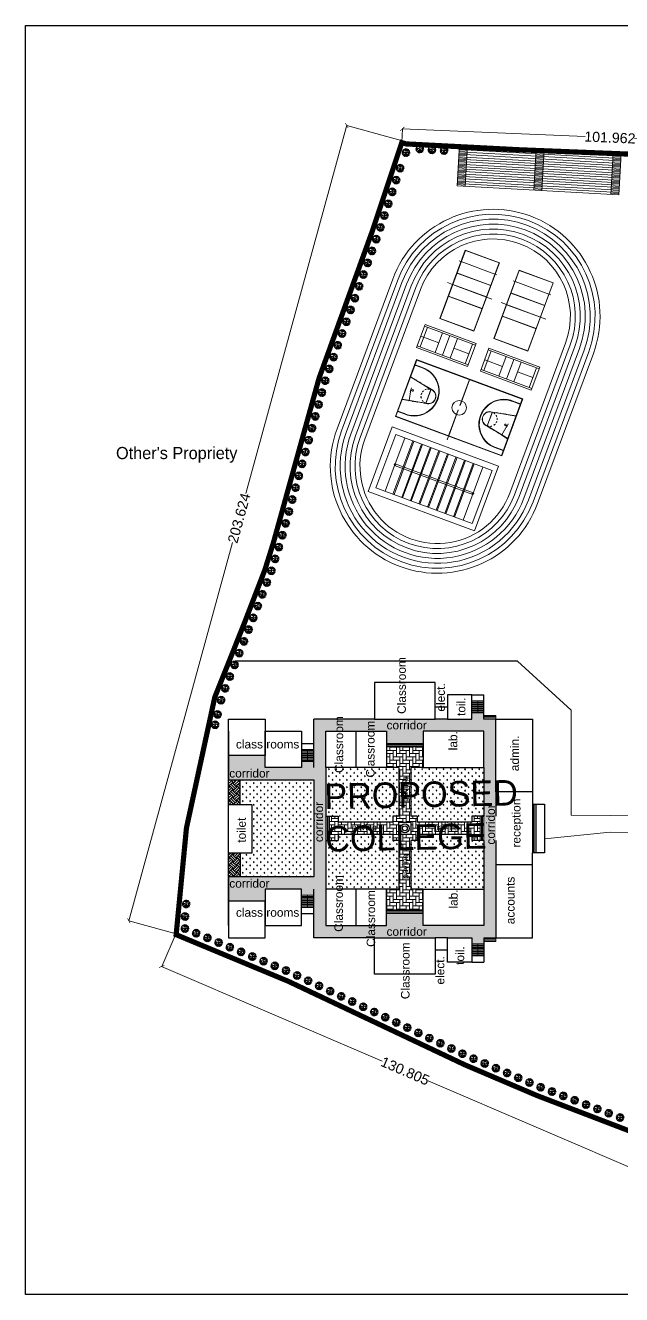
# Model space of a CAD drawing. Extents: x 4380 to 4772, y -521 to -208.
# Drawn here: x 4380.1 to 4527.3, y -521.2 to -207.7 of the extents above; entities that cross this region are included whole.
import ezdxf

# ---------------------------------------------------------------- set-up
doc = ezdxf.new("R2010")
doc.units = 0
doc.header["$LTSCALE"] = 40
doc.header["$MEASUREMENT"] = 0
doc.header["$PDMODE"] = 32
doc.header["$PDSIZE"] = 0.02
doc.linetypes.add('DASHED', pattern=[0.75, 0.5, -0.25])
doc.layers.get('0').update_dxf_attribs({"linetype": 'CONTINUOUS'})
doc.layers.get('Defpoints').update_dxf_attribs({"linetype": 'CONTINUOUS'})
for name, color, linetype, lineweight in [('BW', 1, 'CONTINUOUS', 9), ('Dimension', 251, 'CONTINUOUS', 9), ('Hatch', 10, 'CONTINUOUS', 13), ('IBS-NORM', 21, 'CONTINUOUS', 13), ('jali', 10, 'CONTINUOUS', 5), ('Paved Area', 53, 'CONTINUOUS', 9), ('ROAD', 7, 'CONTINUOUS', 5), ('Stair', 2, 'CONTINUOUS', 15), ('Text', 7, 'CONTINUOUS', 20), ('TR', 92, 'CONTINUOUS', 5), ('Wall', 7, 'CONTINUOUS', 30)]:
    doc.layers.add(name, color=color, linetype=linetype, lineweight=lineweight)
for name, color, linetype in [('dimen', 7, 'CONTINUOUS'), ('lawn', 92, 'CONTINUOUS'), ('TEXT-M', 7, 'CONTINUOUS')]:
    doc.layers.add(name, color=color, linetype=linetype)
doc.styles.add('(192)---------------------------------', font='arial.ttf')
doc.styles.add('dim-stylus bt', font='arial.ttf')
doc.styles.add('STYLE9', font='')
doc.styles.get('STYLE9').set_extended_font_data('Century Gothic')
doc.dimstyles.new('Tabrej', dxfattribs={"dimtxt": 0.32, "dimasz": 0.2, "dimexe": 1.38778e-17, "dimexo": 0.15, "dimgap": 0.09, "dimtad": 0, "dimdec": 3, "dimzin": 0, "dimdsep": 46, "dimtxsty": 'dim-stylus bt', "dimblk": 'ARCHTICK', "dimcen": 0, "dimdle": 0.05, "dimclrd": 256, "dimclre": 256, "dimclrt": 7, "dimadec": 0, "dimazin": 0, "dimtfac": 1, "dimtdec": 3, "dimtofl": 0, "dimtmove": 0, "dimatfit": 1, "dimfxl": 0, "dimtolj": 1, "dimtzin": 0, "dimlwd": -1, "dimlwe": -1, "dimarcsym": 0})

# ---------------------------------------------------------------- blocks, each defined once
blk = doc.blocks.new('_ArchTick')
at = {"color": 0, "const_width": 0.15}
blk.add_lwpolyline([(-0.5, -0.5), (0.5, 0.5)], dxfattribs=at)
blk = doc.blocks.new('*D45')
at = {"layer": 'Defpoints', "color": 0, "transparency": 16777216}
for p in [(4417.35, -431.77), (4413.76, -440.12), (4537.53, -483.4)]:
    blk.add_point(p, dxfattribs=at)
at = {"layer": 'Dimension', "transparency": 16777216}
for p, q in [((4417.29, -431.91), (4413.76, -440.12)), ((4413.72, -440.1), (4468.21, -463.52)), ((4533.99, -491.78), (4479.5, -468.37)), ((4537.48, -483.54), (4533.95, -491.76))]:
    blk.add_line(p, q, dxfattribs=at)
for p, rotation in [((4413.76, -440.12), 156.751256194415), ((4533.95, -491.76), 336.751256194415)]:
    blk.add_blockref('_ArchTick', p, dxfattribs=dict(at, rotation=rotation))
at = {"layer": 'Dimension', "color": 7, "transparency": 16777216, "insert": (4473.85, -465.94), "char_height": 2.5, "attachment_point": 5, "rotation": 336.7513, "style": 'dim-stylus bt'}
blk.add_mtext('\\A1;130.805', dxfattribs=at)
blk = doc.blocks.new('*D46')
at = {"layer": 'Defpoints', "color": 0, "transparency": 16777216}
for p in [(4459.43, -232.45), (4473.06, -236.18), (4419.26, -432.57)]:
    blk.add_point(p, dxfattribs=at)
at = {"layer": 'Dimension', "transparency": 16777216}
for p, q in [((4459.44, -232.4), (4434.53, -323.36)), ((4472.91, -236.14), (4459.43, -232.45)), ((4405.62, -428.88), (4431.22, -335.44)), ((4419.11, -432.53), (4405.63, -428.83))]:
    blk.add_line(p, q, dxfattribs=at)
for p, rotation in [((4459.43, -232.45), 74.6806595011081), ((4405.63, -428.83), 254.6806595011081)]:
    blk.add_blockref('_ArchTick', p, dxfattribs=dict(at, rotation=rotation))
at = {"layer": 'Dimension', "color": 7, "transparency": 16777216, "insert": (4432.87, -329.4), "char_height": 2.5, "attachment_point": 5, "rotation": 74.6807, "style": 'dim-stylus bt'}
blk.add_mtext('\\A1;203.624', dxfattribs=at)
blk = doc.blocks.new('SHRUB4')
at = {"layer": 'TR'}
for p, q in [((-0.09, -0.008), (-0.099, 0.004)), ((-0.085, 0.017), (-0.098, 0.013)), ((-0.077, 0.009), (-0.095, 0.028)), ((-0.078, 0.047), (-0.092, 0.043)), ((-0.066, 0.038), (-0.086, 0.055)), ((-0.03, 0.058), (-0.079, 0.067)), ((-0.059, 0.018), (-0.077, 0.009)), ((-0.071, 0.023), (-0.066, 0.038)), ((-0.002, 0), (-0.071, 0.023)), ((-0.041, 0.072), (-0.068, 0.076)), ((-0.049, 0.002), (-0.066, 0.007)), ((-0.039, 0.011), (-0.063, -0.014)), ((-0.041, 0.072), (-0.044, 0.092)), ((-0.033, 0.081), (-0.041, 0.072)), ((-0.033, 0.081), (-0.015, 0.101)), ((-0.033, 0.081), (-0.032, 0.095)), ((-0.004, 0.067), (-0.033, 0.081)), ((-0.03, 0.06), (-0.031, 0.072)), ((-0.03, 0.059), (-0.004, 0.067)), ((0.003, 0.04), (-0.03, 0.058)), ((-0.022, 0.007), (-0.03, 0.024)), ((-0.002, 0), (-0.028, -0.045)), ((-0.018, 0.076), (-0.013, 0.087)), ((-0.006, 0.081), (-0.004, 0.101)), ((0.009, 0.084), (-0.006, 0.081)), ((-0.003, 0.067), (0.013, 0.06)), ((-0.001, 0.002), (0.003, 0.04)), ((-0.001, 0.002), (0.047, 0.006)), ((0.003, 0.041), (0.001, 0.053)), ((0.003, 0.084), (0.002, 0.102)), ((0.003, 0.04), (0.029, 0.052)), ((0.014, 0.091), (0.009, 0.101)), ((0.01, 0.084), (0.022, 0.1)), ((0.013, 0.06), (0.01, 0.084)), ((0.014, 0.061), (0.023, 0.069)), ((0.023, 0.069), (0.019, 0.081)), ((0.029, 0.076), (0.024, 0.098)), ((0.029, 0.052), (0.032, 0.099)), ((0.029, 0.053), (0.043, 0.04)), ((0.03, 0.071), (0.047, 0.062)), ((0.04, 0.082), (0.038, 0.095)), ((0.038, 0.005), (0.05, 0.023)), ((0.039, 0.081), (0.049, 0.088)), ((0.039, 0.067), (0.039, 0.081)), ((0.047, 0.062), (0.054, 0.075)), ((0.047, 0.006), (0.059, 0.016)), ((0.047, 0.006), (0.06, -0.005)), ((0.054, 0.076), (0.057, 0.086)), ((0.054, 0.075), (0.066, 0.076)), ((0.059, 0.016), (0.062, 0.026)), ((0.059, 0.016), (0.068, 0.01)), ((0.06, -0.005), (0.079, 0.001)), ((0.062, 0.026), (0.067, 0.041)), ((0.062, 0.027), (0.074, 0.023)), ((0.066, 0.053), (0.074, 0.067)), ((0.067, 0.042), (0.066, 0.053)), ((0.067, 0.054), (0.085, 0.055)), ((0.067, 0.041), (0.083, 0.039)), ((0.068, 0.01), (0.085, 0.014)), ((0.074, 0.023), (0.084, 0.03)), ((0.079, 0.001), (0.099, -0.011)), ((0.083, 0.039), (0.087, 0.05)), ((0.083, 0.039), (0.094, 0.037)), ((0.084, 0.03), (0.098, 0.027)), ((0.085, 0.014), (0.097, 0.019)), ((0.085, 0.014), (0.087, 0.005)), ((0.087, 0.005), (0.1, 0.003)), ((-0.087, -0.015), (-0.1, -0.01)), ((-0.095, -0.002), (-0.099, -0.004)), ((-0.085, -0.015), (-0.095, -0.028)), ((-0.085, -0.038), (-0.095, -0.036)), ((-0.076, -0.003), (-0.09, -0.008)), ((-0.077, -0.028), (-0.088, -0.043)), ((-0.077, -0.028), (-0.087, -0.015)), ((-0.075, -0.051), (-0.084, -0.053)), ((-0.064, -0.013), (-0.077, -0.028)), ((-0.074, -0.051), (-0.077, -0.061)), ((-0.063, -0.012), (-0.076, -0.003)), ((-0.063, -0.014), (-0.075, -0.051)), ((-0.059, -0.066), (-0.07, -0.069)), ((-0.06, -0.067), (-0.064, -0.077)), ((-0.056, -0.076), (-0.06, -0.078)), ((-0.043, -0.038), (-0.059, -0.066)), ((-0.044, -0.08), (-0.056, -0.076)), ((-0.033, -0.063), (-0.05, -0.087)), ((-0.042, -0.057), (-0.048, -0.067)), ((-0.017, -0.026), (-0.043, -0.038)), ((-0.043, -0.038), (-0.042, -0.057)), ((-0.035, -0.085), (-0.043, -0.089)), ((-0.039, -0.072), (-0.033, -0.081)), ((-0.033, -0.081), (-0.035, -0.091)), ((-0.032, -0.034), (-0.033, -0.063)), ((-0.012, -0.079), (-0.033, -0.093)), ((-0.02, -0.067), (-0.028, -0.076)), ((-0.024, -0.039), (-0.008, -0.057)), ((-0.015, -0.051), (-0.022, -0.055)), ((-0.022, -0.055), (-0.02, -0.067)), ((-0.008, -0.057), (-0.016, -0.097)), ((-0.012, -0.022), (-0.008, -0.041)), ((-0.004, -0.076), (-0.006, -0.097)), ((0.022, -0.044), (-0.004, -0.076)), ((-0.003, -0.077), (0.02, -0.077)), ((-0.002, 0), (0.037, -0.065)), ((0.009, -0.079), (0.001, -0.087)), ((0.001, -0.087), (0.01, -0.092)), ((0.01, -0.092), (0.007, -0.096)), ((0.012, -0.06), (0.017, -0.068)), ((0.016, -0.03), (0.037, -0.036)), ((0.025, -0.087), (0.017, -0.094)), ((0.02, -0.077), (0.029, -0.092)), ((0.021, -0.077), (0.032, -0.08)), ((0.029, -0.054), (0.025, -0.067)), ((0.025, -0.067), (0.045, -0.08)), ((0.032, -0.08), (0.043, -0.087)), ((0.034, -0.058), (0.05, -0.037)), ((0.044, -0.048), (0.046, -0.062)), ((0.045, -0.08), (0.051, -0.086)), ((0.046, -0.062), (0.058, -0.068)), ((0.049, -0.037), (0.058, -0.02)), ((0.05, -0.037), (0.083, -0.036)), ((0.058, -0.02), (0.069, -0.027)), ((0.058, -0.068), (0.058, -0.079)), ((0.067, -0.037), (0.063, -0.052)), ((0.063, -0.052), (0.07, -0.072)), ((0.065, -0.062), (0.078, -0.065)), ((0.066, -0.024), (0.073, -0.017)), ((0.083, -0.037), (0.093, -0.034)), ((0.083, -0.036), (0.085, -0.044)), ((0.091, -0.006), (0.1, -0.003))]:
    blk.add_line(p, q, dxfattribs=at)
blk = doc.blocks.new('fwewe')
at = {"layer": 'IBS-NORM', "ltscale": 25}
h = blk.add_hatch(dxfattribs=at)
h.set_pattern_fill('EARTH', color=256, scale=5, angle=45, style=0)
h.set_pattern_definition([(225, (5962.8373, 3149.088), (-6e-16, -1.767767), [1.25, -1.25]), (225, (5963.1688, 3148.7566), (-6e-16, -1.767767), [1.25, -1.25]), (225, (5963.5003, 3148.4251), (-6e-16, -1.767767), [1.25, -1.25]), (315, (5963.5003, 3148.2042), (1.767767, -6e-16), [1.25, -1.25]), (315, (5963.1688, 3147.8727), (1.767767, -6e-16), [1.25, -1.25]), (315, (5962.8373, 3147.5413), (1.767767, -6e-16), [1.25, -1.25])])
h.paths.add_polyline_path([(5622.87, 2814.5), (5610.87, 2814.5), (5601.87, 2814.5), (5601.87, 2829.5), (5604.87, 2829.5), (5604.87, 2838.5), (5601.87, 2838.5), (5601.87, 2853.5), (5610.87, 2853.5), (5622.87, 2853.5), (5628.87, 2853.5), (5640.87, 2853.5), (5649.87, 2853.5), (5649.87, 2838.5), (5646.87, 2838.5), (5646.87, 2829.5), (5649.87, 2829.5), (5649.87, 2814.5), (5640.87, 2814.5), (5628.87, 2814.5)], flags=17)
h.paths.add_polyline_path([(5613.87, 2856.5), (5613.87, 2883.5), (5637.87, 2883.5), (5637.87, 2856.5)], flags=17)
h.paths.add_polyline_path([(5627.26, 2827.44), (5627.26, 2820.79), (5624.57, 2820.79), (5624.57, 2827.44)], flags=24)
h.paths.add_polyline_path([(5627.26, 2847.21), (5627.26, 2840.57), (5624.57, 2840.57), (5624.57, 2847.21)], flags=24)
h.paths.add_polyline_path([(5619.59, 2832.57), (5612.94, 2832.57), (5612.94, 2835.26), (5619.59, 2835.26)], flags=24)
h.paths.add_polyline_path([(5638.79, 2832.57), (5632.14, 2832.57), (5632.14, 2835.26), (5638.79, 2835.26)], flags=24)
h.paths.add_polyline_path([(5631.67, 2883.02), (5620.75, 2883.02), (5620.75, 2886.2), (5631.67, 2886.2)], flags=24)
h.paths.add_polyline_path([(5613.85, 2877.87), (5613.85, 2866.95), (5610.67, 2866.95), (5610.67, 2877.87)], flags=24)
h.paths.add_polyline_path([(5641.43, 2877.87), (5641.43, 2866.95), (5638.25, 2866.95), (5638.25, 2877.87)], flags=25)
h.paths.add_polyline_path([(5631.67, 2853.43), (5620.75, 2853.43), (5620.75, 2856.61), (5631.67, 2856.61)], flags=24)
h.paths.add_polyline_path([(5647.58, 2844.4), (5642.24, 2844.4), (5642.24, 2847.58), (5647.58, 2847.58)], flags=24)
h.paths.add_polyline_path([(5647.58, 2820.42), (5642.24, 2820.42), (5642.24, 2823.61), (5647.58, 2823.61)], flags=24)
h.paths.add_polyline_path([(5653.32, 2839.04), (5653.32, 2828.12), (5650.14, 2828.12), (5650.14, 2839.04)], flags=25)
h.paths.add_polyline_path([(5609.49, 2844.4), (5604.15, 2844.4), (5604.15, 2847.58), (5609.49, 2847.58)], flags=24)
h.paths.add_polyline_path([(5609.49, 2820.42), (5604.15, 2820.42), (5604.15, 2823.61), (5609.49, 2823.61)], flags=24)
h.paths.add_polyline_path([(5631.67, 2811.12), (5620.75, 2811.12), (5620.75, 2814.3), (5631.67, 2814.3)], flags=9)
h.paths.add_polyline_path([(5601.96, 2839.04), (5601.96, 2828.12), (5598.78, 2828.12), (5598.78, 2839.04)], flags=24)
h.paths.add_polyline_path([(5613.87, 2877.5), (5607.87, 2877.5), (5607.87, 2868.5), (5610.87, 2868.5), (5610.87, 2859.5), (5609.37, 2859.5), (5609.37, 2856.5), (5598.87, 2856.5), (5598.87, 2817.5), (5597.37, 2817.5), (5597.37, 2814.5), (5598.87, 2814.5), (5598.87, 2811.5), (5652.87, 2811.5), (5652.87, 2814.5), (5654.37, 2814.5), (5654.37, 2817.5), (5652.87, 2817.5), (5652.87, 2856.5), (5642.37, 2856.5), (5642.37, 2859.5), (5640.87, 2859.5), (5640.87, 2868.5), (5643.87, 2868.5), (5643.87, 2877.5), (5637.87, 2877.5), (5637.87, 2883.5), (5613.87, 2883.5)])
h = blk.add_hatch(dxfattribs=at)
h.set_pattern_fill('EARTH', color=256, scale=5, angle=45, style=0)
h.set_pattern_definition([(45, (5.5104, 26.186), (3e-16, 1.76776695), [1.25, -1.25]), (45, (5.179, 26.5175), (3e-16, 1.76776695), [1.25, -1.25]), (45, (4.8475, 26.8489), (3e-16, 1.76776695), [1.25, -1.25]), (135, (4.8475, 27.0699), (-1.76776695, 6e-16), [1.25, -1.25]), (135, (5.179, 27.4013), (-1.76776695, 6e-16), [1.25, -1.25]), (135, (5.5104, 27.7328), (-1.76776695, 6e-16), [1.25, -1.25])])
h.paths.add_polyline_path([(5637.87, 2874.63), (5637.87, 2877.5), (5631.76, 2877.5), (5631.76, 2874.63)])
h.paths.add_polyline_path([(5619.76, 2874.63), (5619.76, 2877.5), (5613.87, 2877.5), (5613.87, 2874.63)])
at = {"layer": 'jali', "ltscale": 25}
h = blk.add_hatch(dxfattribs=at)
h.set_pattern_fill('AR-HBONE', color=256, scale=0.2, angle=45, style=0)
h.set_pattern_definition([(270, (5962.83735, 3149.08805), (0.8, -0.8), [2.4, -0.8]), (360, (5962.83735, 3148.28805), (0.8, -0.8), [2.4, -0.8])])
h.paths.add_polyline_path([(5624.37, 2817.5), (5622.87, 2817.5), (5622.87, 2815.4), (5628.87, 2815.4), (5628.87, 2817.5), (5627.37, 2817.5), (5627.37, 2831), (5628.87, 2831), (5628.87, 2832.5), (5640.87, 2832.5), (5640.87, 2829.5), (5645.97, 2829.5), (5645.97, 2838.5), (5640.87, 2838.5), (5640.87, 2835.5), (5628.87, 2835.5), (5628.87, 2837), (5627.37, 2837), (5627.37, 2850.5), (5628.87, 2850.5), (5628.87, 2852.6), (5622.87, 2852.6), (5622.87, 2850.5), (5624.37, 2850.5), (5624.37, 2837), (5622.87, 2837), (5622.87, 2835.5), (5610.87, 2835.5), (5610.87, 2838.5), (5605.77, 2838.5), (5605.77, 2829.5), (5610.87, 2829.5), (5610.87, 2832.5), (5622.87, 2832.5), (5622.87, 2831), (5624.37, 2831)])
h.paths.add_polyline_path([(5624.37, 2832.5), (5624.37, 2835.5), (5627.37, 2835.5), (5627.37, 2832.5)], flags=16)
h.paths.add_polyline_path([(5627.26, 2827.44), (5627.26, 2820.79), (5624.57, 2820.79), (5624.57, 2827.44)], flags=24)
h.paths.add_polyline_path([(5627.26, 2847.21), (5627.26, 2840.57), (5624.57, 2840.57), (5624.57, 2847.21)], flags=24)
h.paths.add_polyline_path([(5619.59, 2832.57), (5612.94, 2832.57), (5612.94, 2835.26), (5619.59, 2835.26)], flags=24)
h.paths.add_polyline_path([(5638.79, 2832.57), (5632.14, 2832.57), (5632.14, 2835.26), (5638.79, 2835.26)], flags=24)
at = {"layer": 'lawn', "linetype": 'ByBlock'}
h = blk.add_hatch(dxfattribs=at)
h.set_pattern_fill('GRASS', color=256, scale=1.25, angle=720, style=0)
h.set_pattern_definition([(90, (5.5104, 26.186), (-0.88388348, 0.88388348), [0.234375, -1.53339195]), (45, (5.5104, 26.186), (-0.88388348, 0.88388348), [0.234375, -1.015625]), (135, (5.5104, 26.186), (-0.88388348, -0.88388348), [0.234375, -1.015625])])
h.paths.add_polyline_path([(5619.76, 2871.75), (5619.76, 2874.63), (5613.87, 2874.63), (5613.87, 2856.5), (5637.87, 2856.5), (5637.87, 2874.63), (5631.76, 2874.63), (5631.76, 2871.75)])
h = blk.add_hatch(dxfattribs=at)
h.set_pattern_fill('GRASS', color=256, scale=1.25, angle=720, style=0)
h.set_pattern_definition([(270, (5962.83735, 3149.08805), (0.8838835, -0.8838835), [0.234375, -1.533392]), (225, (5962.8373, 3149.088), (0.8838835, -0.8838835), [0.234375, -1.015625]), (315, (5962.8373, 3149.088), (0.8838835, 0.8838835), [0.234375, -1.015625])])
h.paths.add_polyline_path([(5640.87, 2835.5), (5640.87, 2838.5), (5640.87, 2853.5), (5628.87, 2853.5), (5628.87, 2850.5), (5627.37, 2850.5), (5627.37, 2837), (5628.87, 2837), (5628.87, 2835.5)])
h.paths.add_polyline_path([(5627.37, 2817.5), (5628.87, 2817.5), (5628.87, 2814.5), (5640.87, 2814.5), (5640.87, 2829.5), (5640.87, 2832.5), (5628.87, 2832.5), (5628.87, 2831), (5627.37, 2831)])
h.paths.add_polyline_path([(5610.87, 2814.5), (5622.87, 2814.5), (5622.87, 2817.5), (5624.37, 2817.5), (5624.37, 2831), (5622.87, 2831), (5622.87, 2832.5), (5610.87, 2832.5), (5610.87, 2829.5)])
h.paths.add_polyline_path([(5622.87, 2835.5), (5622.87, 2837), (5624.37, 2837), (5624.37, 2850.5), (5622.87, 2850.5), (5622.87, 2853.5), (5610.87, 2853.5), (5610.87, 2838.5), (5610.87, 2835.5)])
at = {"layer": 'Stair'}
for p, q in [((5606.37, 2859.5), (5606.37, 2856.5)), ((5606.67, 2859.5), (5606.67, 2856.5)), ((5606.97, 2859.5), (5606.97, 2856.5)), ((5607.27, 2859.5), (5607.27, 2856.5)), ((5607.57, 2859.5), (5607.57, 2856.5)), ((5607.87, 2859.5), (5607.87, 2856.5)), ((5608.17, 2859.5), (5608.17, 2856.5)), ((5608.47, 2859.5), (5608.47, 2856.5)), ((5608.77, 2859.5), (5608.77, 2856.5)), ((5609.07, 2859.5), (5609.07, 2856.5)), ((5609.37, 2859.5), (5609.37, 2856.5)), ((5642.37, 2859.5), (5642.37, 2856.5)), ((5642.67, 2859.5), (5642.67, 2856.5)), ((5642.97, 2859.5), (5642.97, 2856.5)), ((5643.27, 2859.5), (5643.27, 2856.5)), ((5643.57, 2859.5), (5643.57, 2856.5)), ((5643.87, 2859.5), (5643.87, 2856.5)), ((5644.17, 2859.5), (5644.17, 2856.5)), ((5644.47, 2859.5), (5644.47, 2856.5)), ((5644.77, 2859.5), (5644.77, 2856.5)), ((5645.07, 2859.5), (5645.07, 2856.5)), ((5645.37, 2859.5), (5645.37, 2856.5)), ((5606.37, 2858), (5609.37, 2858)), ((5645.37, 2858), (5642.37, 2858)), ((5628.87, 2853.5), (5622.87, 2853.5)), ((5628.87, 2853.2), (5622.87, 2853.2)), ((5628.87, 2852.9), (5622.87, 2852.9)), ((5628.87, 2852.6), (5622.87, 2852.6)), ((5604.87, 2829.5), (5604.87, 2838.5)), ((5605.17, 2829.5), (5605.17, 2838.5)), ((5605.47, 2829.5), (5605.47, 2838.5)), ((5605.77, 2829.5), (5605.77, 2838.5)), ((5645.97, 2829.5), (5645.97, 2838.5)), ((5646.27, 2829.5), (5646.27, 2838.5)), ((5646.57, 2829.5), (5646.57, 2838.5)), ((5646.87, 2829.5), (5646.87, 2838.5)), ((5594.37, 2817.5), (5594.37, 2814.5)), ((5594.37, 2816), (5597.37, 2816)), ((5594.67, 2817.5), (5594.67, 2814.5)), ((5594.97, 2817.5), (5594.97, 2814.5)), ((5595.27, 2817.5), (5595.27, 2814.5)), ((5595.57, 2817.5), (5595.57, 2814.5)), ((5595.87, 2817.5), (5595.87, 2814.5)), ((5596.17, 2817.5), (5596.17, 2814.5)), ((5596.47, 2817.5), (5596.47, 2814.5)), ((5596.77, 2817.5), (5596.77, 2814.5)), ((5597.07, 2817.5), (5597.07, 2814.5)), ((5597.37, 2817.5), (5597.37, 2814.5)), ((5628.87, 2815.4), (5622.87, 2815.4)), ((5628.87, 2815.1), (5622.87, 2815.1)), ((5628.87, 2814.8), (5622.87, 2814.8)), ((5654.37, 2817.5), (5654.37, 2814.5)), ((5657.37, 2816), (5654.37, 2816)), ((5654.67, 2817.5), (5654.67, 2814.5)), ((5654.97, 2817.5), (5654.97, 2814.5)), ((5655.27, 2817.5), (5655.27, 2814.5)), ((5655.57, 2817.5), (5655.57, 2814.5)), ((5655.87, 2817.5), (5655.87, 2814.5)), ((5656.17, 2817.5), (5656.17, 2814.5)), ((5656.47, 2817.5), (5656.47, 2814.5)), ((5656.77, 2817.5), (5656.77, 2814.5)), ((5657.07, 2817.5), (5657.07, 2814.5)), ((5657.37, 2817.5), (5657.37, 2814.5)), ((5597.97, 2811.5), (5597.97, 2814.5)), ((5598.87, 2811.5), (5597.97, 2811.5)), ((5598.27, 2811.5), (5598.27, 2814.5)), ((5598.57, 2811.5), (5598.57, 2814.5)), ((5598.87, 2811.5), (5598.87, 2814.5)), ((5628.87, 2814.5), (5622.87, 2814.5)), ((5652.87, 2811.5), (5652.87, 2814.5)), ((5652.87, 2811.5), (5653.77, 2811.5)), ((5653.17, 2811.5), (5653.17, 2814.5)), ((5653.47, 2811.5), (5653.47, 2814.5)), ((5653.77, 2811.5), (5653.77, 2814.5)), ((5631.87, 2802.5), (5619.87, 2802.5)), ((5631.87, 2802.2), (5619.87, 2802.2)), ((5631.87, 2801.9), (5619.87, 2801.9)), ((5631.87, 2801.6), (5619.87, 2801.6))]:
    blk.add_line(p, q, dxfattribs=at)
at = {"layer": 'Wall', "ltscale": 25}
for p, q in [((5613.87, 2856.5), (5613.87, 2877.5)), ((5613.87, 2877.5), (5637.87, 2877.5)), ((5637.87, 2877.5), (5637.87, 2856.5)), ((5619.76, 2874.63), (5613.87, 2874.63)), ((5631.76, 2874.63), (5637.87, 2874.63)), ((5598.87, 2856.5), (5610.87, 2856.5)), ((5598.87, 2841.5), (5598.87, 2856.5)), ((5637.87, 2856.5), (5613.87, 2856.5)), ((5640.87, 2856.5), (5652.87, 2856.5)), ((5652.87, 2841.5), (5652.87, 2856.5)), ((5622.87, 2853.5), (5622.87, 2850.5)), ((5628.87, 2853.5), (5628.87, 2850.5)), ((5624.37, 2850.5), (5622.87, 2850.5)), ((5624.37, 2837), (5624.37, 2850.5)), ((5628.87, 2850.5), (5627.37, 2850.5)), ((5627.37, 2837), (5627.37, 2850.5)), ((5610.87, 2835.5), (5610.87, 2838.5)), ((5624.37, 2837), (5622.87, 2837)), ((5622.87, 2835.5), (5622.87, 2837)), ((5628.87, 2837), (5627.37, 2837)), ((5628.87, 2835.5), (5628.87, 2837)), ((5640.87, 2835.5), (5640.87, 2838.5)), ((5622.87, 2835.5), (5610.87, 2835.5)), ((5640.87, 2835.5), (5628.87, 2835.5)), ((5622.87, 2832.5), (5610.87, 2832.5)), ((5610.87, 2829.5), (5610.87, 2832.5)), ((5622.87, 2831), (5622.87, 2832.5)), ((5624.37, 2831), (5622.87, 2831)), ((5624.37, 2817.5), (5624.37, 2831)), ((5627.37, 2817.5), (5627.37, 2831)), ((5628.87, 2831), (5627.37, 2831)), ((5640.87, 2832.5), (5628.87, 2832.5)), ((5628.87, 2831), (5628.87, 2832.5)), ((5640.87, 2829.5), (5640.87, 2832.5)), ((5622.87, 2814.5), (5622.87, 2817.5)), ((5628.87, 2814.5), (5628.87, 2817.5))]:
    blk.add_line(p, q, dxfattribs=at)
at = {"layer": 'Wall'}
for p, q in [((5604.87, 2859.5), (5604.87, 2856.5)), ((5646.87, 2859.5), (5646.87, 2856.5)), ((5622.87, 2853.5), (5610.87, 2853.5)), ((5640.87, 2853.5), (5628.87, 2853.5)), ((5601.87, 2846), (5610.87, 2846)), ((5640.87, 2846), (5649.87, 2846)), ((5592.87, 2817.5), (5592.87, 2814.5)), ((5624.37, 2817.5), (5622.87, 2817.5)), ((5628.87, 2817.5), (5627.37, 2817.5)), ((5658.87, 2817.5), (5658.87, 2814.5)), ((5598.87, 2814.5), (5592.87, 2814.5)), ((5622.87, 2814.5), (5610.87, 2814.5)), ((5622.87, 2811.5), (5616.87, 2811.5)), ((5640.87, 2814.5), (5628.87, 2814.5)), ((5634.87, 2811.5), (5628.87, 2811.5)), ((5652.87, 2814.5), (5658.87, 2814.5)), ((5616.87, 2802.5), (5619.87, 2802.5)), ((5619.87, 2799.5), (5619.87, 2802.5)), ((5634.87, 2802.5), (5631.87, 2802.5)), ((5631.87, 2802.5), (5631.87, 2799.5)), ((5631.87, 2799.5), (5619.87, 2799.5))]:
    blk.add_line(p, q, dxfattribs=at)
for points in [[(5598.87, 2877.5), (5598.87, 2868.5), (5607.87, 2868.5), (5607.87, 2877.5)], [(5601.87, 2877.5), (5601.87, 2877.5), (5613.87, 2877.5), (5613.87, 2877.5)], [(5619.76, 2877.5), (5631.76, 2877.5), (5631.76, 2871.75), (5619.76, 2871.75)], [(5649.87, 2877.5), (5649.87, 2877.5), (5637.87, 2877.5), (5637.87, 2877.5)], [(5652.87, 2877.5), (5652.87, 2868.5), (5643.87, 2868.5), (5643.87, 2877.5)], [(5601.87, 2868.5), (5601.87, 2859.5), (5610.87, 2859.5), (5610.87, 2868.5)], [(5649.87, 2868.5), (5649.87, 2859.5), (5640.87, 2859.5), (5640.87, 2868.5)], [(5610.87, 2853.5), (5601.87, 2853.5), (5601.87, 2838.5), (5610.87, 2838.5)], [(5640.87, 2853.5), (5649.87, 2853.5), (5649.87, 2838.5), (5640.87, 2838.5)], [(5598.87, 2826.5), (5589.87, 2826.5), (5589.87, 2841.5), (5598.87, 2841.5)], [(5652.87, 2826.5), (5661.87, 2826.5), (5661.87, 2841.5), (5652.87, 2841.5)], [(5610.87, 2814.5), (5601.87, 2814.5), (5601.87, 2829.5), (5610.87, 2829.5)], [(5640.87, 2814.5), (5649.87, 2814.5), (5649.87, 2829.5), (5640.87, 2829.5)], [(5592.87, 2823.5), (5598.87, 2823.5), (5598.87, 2817.5), (5592.87, 2817.5)], [(5658.87, 2823.5), (5652.87, 2823.5), (5652.87, 2817.5), (5658.87, 2817.5)], [(5598.87, 2802.5), (5616.87, 2802.5), (5616.87, 2811.5), (5598.87, 2811.5)], [(5652.87, 2802.5), (5634.87, 2802.5), (5634.87, 2811.5), (5652.87, 2811.5)]]:
    blk.add_lwpolyline(points, close=True, dxfattribs=at)
at = {"layer": 'Wall', "ltscale": 25}
for points in [[(5627.37, 2832.5), (5624.37, 2832.5), (5624.37, 2835.5), (5627.37, 2835.5)], [(5595.87, 2823.5), (5598.87, 2823.5), (5598.87, 2826.5), (5595.87, 2826.5)], [(5655.87, 2823.5), (5652.87, 2823.5), (5652.87, 2826.5), (5655.87, 2826.5)]]:
    blk.add_lwpolyline(points, close=True, dxfattribs=at)
for radius in [1.09, 0.601]:
    blk.add_circle((5625.87, 2834), radius, dxfattribs=at)
at = {"layer": 'TEXT-M', "rotation": 270, "style": '(192)---------------------------------'}
for s, insert, char_height, width, attachment_point in [('\\pi0.75658;class rooms', (5606.15, 2876.46), 2.1, 16.9351, 1), ('\\pi0.00012416;corridor', (5613.33, 2877.35), 2.1, 9.87, 1), ('\\pi0.00012416;corridor', (5638.4, 2877.35), 2.1, 9.87, 7), ('\\pi0.75658;class rooms', (5645.58, 2876.46), 2.1, 16.9351, 7), ('paving', (5626.89, 2840.94), 1.5, 6.2349, 3), ('\\pi0.00012416;corridor', (5601.44, 2838.52), 2.1, 9.87, 1), ('\\pi0.00012416;corridor', (5650.29, 2838.52), 2.1, 9.87, 7), ('\\pi0.16912;paving', (5626.89, 2827.06), 1.5, 6.2349, 1)]:
    blk.add_mtext(s, dxfattribs=dict(at, insert=insert, char_height=char_height, width=width, attachment_point=attachment_point))
at = {"layer": 'TEXT-M', "style": '(192)---------------------------------'}
for s, insert, char_height, width, attachment_point in [('\\pi1.8731;toilet', (5620.46, 2875.37), 2.1, 9.87, 1), ('\\pi0.00012416;corridor', (5622.48, 2856.31), 2.1, 9.87, 1), ('\\pi-4.3199;Classroom', (5604.64, 2849.27), 2.1, 5.0445, 7), ('\\pi-4.3199;Classroom', (5643.87, 2849.2), 2.1, 5.0445, 7), ('\\pi-4.3199;Classroom', (5600.92, 2841.31), 2.1, 5.0445, 7), ('\\pi-4.3199;Classroom', (5642.75, 2841.45), 2.1, 5.0445, 7), ('\\pi-4.3199;Classroom', (5588.01, 2832.82), 2.1, 5.0445, 7), ('paving', (5619.56, 2834.67), 1.5, 6.2349, 3), ('\\pi0.16912;paving', (5632.24, 2834.75), 1.5, 6.2349, 1), ('\\pi-4.3199;Classroom', (5658.46, 2833.73), 2.1, 5.0445, 7), ('\\pi0.36092;elect.', (5586.95, 2826.35), 2.1, 7.3714, 1), ('elect.', (5661.72, 2826.21), 2.1, 7.3714, 3), ('\\pi0.3929;toil.', (5591.79, 2821.45), 2.1, 5.0445, 1), ('\\pi0.37857;lab.', (5605.69, 2823.07), 2.1, 5.0445, 1), ('lab.', (5649.88, 2823.17), 2.1, 5.0445, 3), ('toil.', (5658.2, 2821.16), 2.1, 5.0445, 3), ('\\pi0.00012416;corridor', (5621.86, 2813.86), 2.1, 9.87, 1), ('accounts', (5613.94, 2809.01), 2.1, 11.9404, 3), ('\\pi0.29413;reception', (5620.85, 2807.55), 2.1, 12.2643, 1), ('admin.', (5648.8, 2807.93), 2.1, 8.8686, 3)]:
    blk.add_mtext(s, dxfattribs=dict(at, insert=insert, char_height=char_height, width=width, attachment_point=attachment_point))
blk = doc.blocks.new('*D53')
at = {"layer": 'Defpoints', "color": 0, "transparency": 16777216}
for p in [(4473.02, -236.68), (4575.04, -237.56), (4574.9, -240.96)]:
    blk.add_point(p, dxfattribs=at)
at = {"layer": 'Dimension', "transparency": 16777216}
for p, q in [((4473.03, -236.53), (4473.17, -233.28)), ((4473.12, -233.28), (4518.29, -235.17)), ((4575.09, -237.56), (4530.52, -235.69)), ((4574.9, -240.81), (4575.04, -237.56))]:
    blk.add_line(p, q, dxfattribs=at)
for p, rotation in [((4473.17, -233.28), 177.594238924982), ((4575.04, -237.56), 357.5942389249821)]:
    blk.add_blockref('_ArchTick', p, dxfattribs=dict(at, rotation=rotation))
at = {"layer": 'Dimension', "color": 7, "transparency": 16777216, "insert": (4524.41, -235.43), "char_height": 2.5, "attachment_point": 5, "rotation": 357.5942, "style": 'dim-stylus bt'}
blk.add_mtext('\\A1;101.962', dxfattribs=at)
blk = doc.blocks.new('Volley Ball')
for p, q in [((-177, 591), (-195, 591)), ((177, 591), (195, 591)), ((-175, 474), (175, 474)), ((-175, 472), (175, 472)), ((-175, 354), (175, 354)), ((-175, 352), (175, 352)), ((-175, 234), (175, 234)), ((-175, 232), (175, 232))]:
    blk.add_line(p, q)
at = {"linetype": 'DASHED', "ltscale": 1500}
blk.add_line((-175, 591), (175, 591), dxfattribs=at)
at = {"linetype": 'DASHED', "ltscale": 1000}
for p, q in [((-177, 353), (-230, 353)), ((177, 353), (230, 353))]:
    blk.add_line(p, q, dxfattribs=at)
for points in [[(-177, 0), (-177, 709), (177, 709), (177, 0)], [(-175, 2), (-175, 707), (175, 707), (175, 2)]]:
    blk.add_lwpolyline(points, close=True)
blk = doc.blocks.new('Badminton Doubles')
for p, q in [((-120, 528), (120, 528)), ((-120, 528), (-120, 0)), ((-102, 528), (-102, 0)), ((-102, 498), (102, 498)), ((0, 528), (0, 342)), ((102, 528), (102, 0)), ((120, 528), (120, 0)), ((-102, 342), (102, 342)), ((-102, 264), (102, 264)), ((-102, 186), (102, 186)), ((0, 30), (0, 186)), ((-120, 0), (120, 0)), ((-102, 30), (102, 30))]:
    blk.add_line(p, q)
blk = doc.blocks.new('Basket Ball')
for p, q in [((-242, 1030), (-242, 1098)), ((-238, 1030), (-238, 1098)), ((-118, 1098), (-143, 1098)), ((-118, 1098), (-105, 1033)), ((116, 1098), (-116, 1098)), ((-116, 1098), (-71, 870)), ((-107, 1032), (-107, 1030)), ((-105, 1031), (-98, 998)), ((-105, 1031), (-98, 998)), ((-100, 997), (-100, 995)), ((-98, 996), (-96, 984)), ((-98, 996), (-96, 984)), ((20, 1051), (-20, 1051)), ((0, 1051), (0, 1040)), ((116, 1098), (71, 870)), ((98, 996), (96, 984)), ((105, 1031), (98, 998)), ((100, 997), (100, 995)), ((118, 1098), (105, 1033)), ((107, 1032), (107, 1030)), ((130, 1098), (118, 1098)), ((238, 1030), (238, 1098)), ((242, 1030), (242, 1098)), ((-95, 982), (-89, 949)), ((-95, 982), (-89, 949)), ((-88, 948), (-82, 915)), ((-88, 948), (-82, 915)), ((-82, 913), (-73, 868)), ((-73, 868), (73, 868)), ((-69, 884), (-71, 886)), ((-71, 870), (71, 870)), ((-64, 900), (-65, 901)), ((-55, 914), (-56, 915)), ((-46, 923), (-47, 925)), ((-32, 933), (-32, 934)), ((-19, 937), (-19, 939)), ((-4, 942), (-4, 940)), ((11, 941), (11, 941)), ((11, 941), (11, 939)), ((27, 937), (27, 935)), ((40, 930), (40, 927)), ((56, 912), (58, 913)), ((63, 900), (65, 902)), ((71, 886), (69, 886)), ((82, 913), (73, 868)), ((88, 948), (82, 915)), ((95, 982), (89, 949)), ((-291, 552), (-24, 552)), ((-291, 550), (-24, 550)), ((24, 552), (291, 552)), ((24, 550), (291, 550)), ((295, 552), (333, 552)), ((295, 550), (333, 550)), ((-116, 4), (-71, 232)), ((-95, 120), (-89, 153)), ((-95, 120), (-89, 153)), ((-88, 155), (-82, 188)), ((-88, 155), (-82, 188)), ((-82, 190), (-73, 234)), ((-73, 234), (73, 234)), ((-71, 232), (71, 232)), ((-69, 218), (-71, 216)), ((-64, 203), (-65, 201)), ((-55, 189), (-56, 187)), ((-46, 179), (-47, 177)), ((-32, 170), (-32, 168)), ((-19, 165), (-19, 163)), ((-4, 161), (-4, 162)), ((11, 161), (11, 163)), ((11, 161), (11, 161)), ((27, 165), (27, 168)), ((40, 173), (40, 175)), ((56, 190), (58, 189)), ((63, 202), (65, 201)), ((71, 216), (69, 217)), ((116, 4), (71, 232)), ((82, 190), (73, 234)), ((88, 155), (82, 188)), ((95, 120), (89, 153)), ((-242, 73), (-242, 4)), ((-238, 73), (-238, 4)), ((-118, 4), (-143, 4)), ((-118, 4), (-105, 70)), ((116, 4), (-116, 4)), ((-107, 70), (-107, 72)), ((-105, 72), (-98, 105)), ((-105, 72), (-98, 105)), ((-100, 105), (-100, 107)), ((-98, 107), (-96, 118)), ((-98, 107), (-96, 118)), ((20, 51), (-20, 51)), ((0, 51), (0, 63)), ((98, 107), (96, 118)), ((105, 72), (98, 105)), ((100, 105), (100, 107)), ((118, 4), (105, 70)), ((107, 70), (107, 72)), ((130, 4), (118, 4)), ((238, 73), (238, 4)), ((242, 73), (242, 4))]:
    blk.add_line(p, q)
at = {"linetype": 'DASHED', "ltscale": 400}
for p, q in [((-105, 1033), (-107, 1032)), ((-105, 1031), (-107, 1030)), ((-98, 998), (-100, 997)), ((-98, 996), (-100, 995)), ((0, 1051), (103, 1031)), ((98, 998), (100, 997)), ((98, 996), (100, 995)), ((105, 1033), (107, 1032)), ((105, 1031), (107, 1030)), ((-96, 984), (-98, 984)), ((-97, 982), (-98, 984)), ((-95, 982), (-97, 982)), ((-89, 949), (-91, 949)), ((-90, 947), (-91, 949)), ((-88, 948), (-90, 947)), ((-82, 915), (-84, 914)), ((-84, 912), (-84, 914)), ((-82, 913), (-84, 912)), ((82, 915), (84, 914)), ((82, 913), (84, 912)), ((84, 912), (84, 914)), ((88, 948), (90, 947)), ((89, 949), (91, 949)), ((90, 947), (91, 949)), ((95, 982), (97, 982)), ((96, 984), (98, 984)), ((97, 982), (98, 984)), ((-90, 155), (-91, 153)), ((-89, 153), (-91, 153)), ((-88, 155), (-90, 155)), ((-82, 190), (-84, 190)), ((-84, 190), (-84, 188)), ((-82, 188), (-84, 188)), ((82, 190), (84, 190)), ((82, 188), (84, 188)), ((84, 190), (84, 188)), ((88, 155), (90, 155)), ((89, 153), (91, 153)), ((90, 155), (91, 153)), ((-105, 72), (-107, 72)), ((-105, 70), (-107, 70)), ((-98, 107), (-100, 107)), ((-98, 105), (-100, 105)), ((-97, 120), (-98, 119)), ((-96, 118), (-98, 119)), ((-95, 120), (-97, 120)), ((0, 51), (103, 71)), ((95, 120), (97, 120)), ((96, 118), (98, 119)), ((97, 120), (98, 119)), ((98, 107), (100, 107)), ((98, 105), (100, 105)), ((105, 72), (107, 72)), ((105, 70), (107, 70))]:
    blk.add_line(p, q, dxfattribs=at)
for points in [[(-295, 1102), (295, 1102), (295, 0), (-295, 0)], [(-291, 1098), (291, 1098), (291, 4), (-291, 4)]]:
    blk.add_lwpolyline(points, close=True)
for centre, radius in [((0, 1032), 8.06), ((0, 550), 70.9), ((0, 71), 8.06)]:
    blk.add_circle(centre, radius)
for centre, radius, start, end in [((0, 1016), 243, 176.6205, 3.3795), ((0, 1016), 239, 176.6205, 3.3795), ((0, 869), 72.8, 180.6665, 359.2257), ((0, 869), 72.8, 153.8247, 166.3919), ((0, 869), 70.9, 180.7958, 359.2042), ((0, 869), 70.9, 154.5325, 167.5781), ((0, 869), 72.8, 129.9082, 140.8136), ((0, 869), 70.9, 129.9082, 141.1204), ((0, 869), 72.8, 105.2838, 116.1893), ((0, 869), 70.9, 105.2838, 116.4961), ((0, 869), 72.8, 81.3597, 92.797), ((0, 869), 70.9, 81.1178, 92.8747), ((0, 869), 72.8, 56.2455, 68.5034), ((0, 869), 70.9, 55.1751, 67.8752), ((0, 869), 70.9, 26.2935, 37.5057), ((0, 869), 72.8, 26.6003, 37.5057), ((0, 869), 70.9, 0.7958, 13.5209), ((0, 869), 72.8, 5.623, 13.5209), ((0, 87), 243, 356.6205, 183.3795), ((0, 87), 239, 356.6205, 183.3795), ((0, 233), 72.8, 0.7743, 179.3335), ((0, 233), 70.9, 0.7958, 179.2042), ((0, 233), 72.8, 193.6081, 206.1753), ((0, 233), 70.9, 192.4219, 205.4675), ((0, 233), 72.8, 219.1864, 230.0918), ((0, 233), 70.9, 218.8796, 230.0918), ((0, 233), 70.9, 243.5039, 254.7162), ((0, 233), 72.8, 243.8107, 254.7162), ((0, 233), 70.9, 267.1253, 278.8822), ((0, 233), 72.8, 267.203, 278.6403), ((0, 233), 70.9, 292.1248, 304.8249), ((0, 233), 72.8, 291.4966, 303.7545), ((0, 233), 70.9, 322.4943, 333.7065), ((0, 233), 72.8, 322.4943, 333.3997), ((0, 233), 70.9, 346.4791, 359.2042), ((0, 233), 72.8, 346.4791, 354.377)]:
    blk.add_arc(centre, radius, start, end)
blk = doc.blocks.new('Kho-Kho (Min)')
for p, q in [((276, 963), (-276, 963)), ((276, 874), (-276, 874)), ((-9, 154), (-9, 963)), ((9, 154), (9, 963)), ((276, 863), (-276, 863)), ((276, 784), (-276, 784)), ((276, 774), (-276, 774)), ((276, 695), (-276, 695)), ((276, 684), (-276, 684)), ((276, 605), (-276, 605)), ((276, 595), (-276, 595)), ((276, 516), (-276, 516)), ((276, 505), (-276, 505)), ((276, 426), (-276, 426)), ((276, 416), (-276, 416)), ((276, 336), (-276, 336)), ((276, 326), (-276, 326)), ((276, 247), (-276, 247)), ((276, 236), (-276, 236)), ((-9, 154), (-276, 154)), ((276, 154), (9, 154))]:
    blk.add_line(p, q)
for points in [[(-335, 1102), (335, 1102), (335, 0), (-335, 0)], [(-276, 59), (-276, 1058), (276, 1058), (276, 59)]]:
    blk.add_lwpolyline(points, close=True)
for centre in [(0, 963), (0, 154)]:
    blk.add_circle(centre, 8.61)
blk = doc.blocks.new('44')
at = {"layer": 'Hatch'}
for points in [[(1258.72, 968.52), (1258.72, 1008.02, 1), (1205.88, 1008.02), (1205.88, 968.52, 1)], [(1257.5, 968.52), (1257.5, 1008.02, 1), (1207.1, 1008.02), (1207.1, 968.52, 1)], [(1256.28, 968.52), (1256.28, 1008.02, 1), (1208.32, 1008.02), (1208.32, 968.52, 1)], [(1255.06, 968.52), (1255.06, 1008.02, 1), (1209.54, 1008.02), (1209.54, 968.52, 1)], [(1253.84, 968.52), (1253.84, 1008.02, 1), (1210.76, 1008.02), (1210.76, 968.52, 1)], [(1252.62, 968.52), (1252.62, 1008.02, 1), (1211.98, 1008.02), (1211.98, 968.52, 1)], [(1251.4, 968.52), (1251.4, 1008.02, 1), (1213.2, 1008.02), (1213.2, 968.52, 1)]]:
    blk.add_lwpolyline(points, format="xyb", close=True, dxfattribs=at)
at = {"layer": 'Hatch', "xscale": -0.0253999999986263, "yscale": 0.0253999999986263, "zscale": 0.02540000000000435}
for p in [(1224.67, 1002.93), (1238.88, 1002.93)]:
    blk.add_blockref('Volley Ball', p, dxfattribs=at)
for name, p, rotation in [('Badminton Doubles', (1230.7, 997.24), 90), ('Badminton Doubles', (1247.51, 997.24), 90), ('Basket Ball', (1246.3, 983.94), 90), ('Kho-Kho (Min)', (1218.45, 965.24), 270)]:
    blk.add_blockref(name, p, dxfattribs=dict(at, rotation=rotation))
blk = doc.blocks.new('pavillion')
at = {"layer": 'Hatch'}
for p, q in [((527938, 862629), (527938, 872829)), ((527938, 872829), (567938, 872829)), ((529938, 872529), (527938, 872529)), ((527938, 872229), (567938, 872229)), ((529938, 871929), (527938, 871929)), ((527938, 871629), (567938, 871629)), ((529938, 862629), (529938, 872829)), ((546938, 862629), (546938, 872829)), ((548938, 872529), (546938, 872529)), ((548938, 871929), (546938, 871929)), ((548938, 862629), (548938, 872829)), ((565938, 862629), (565938, 872829)), ((567938, 872529), (565938, 872529)), ((567938, 871929), (565938, 871929)), ((567938, 862629), (567938, 872829)), ((529938, 871329), (527938, 871329)), ((527938, 871029), (567938, 871029)), ((529938, 870729), (527938, 870729)), ((527938, 870429), (567938, 870429)), ((529938, 870129), (527938, 870129)), ((527938, 869829), (567938, 869829)), ((529938, 869529), (527938, 869529)), ((527938, 869229), (567938, 869229)), ((529938, 868929), (527938, 868929)), ((527938, 868629), (567938, 868629)), ((529938, 868329), (527938, 868329)), ((548938, 871329), (546938, 871329)), ((548938, 870729), (546938, 870729)), ((548938, 870129), (546938, 870129)), ((548938, 869529), (546938, 869529)), ((548938, 868929), (546938, 868929)), ((548938, 868329), (546938, 868329)), ((567938, 871329), (565938, 871329)), ((567938, 870729), (565938, 870729)), ((567938, 870129), (565938, 870129)), ((567938, 869529), (565938, 869529)), ((567938, 868929), (565938, 868929)), ((567938, 868329), (565938, 868329)), ((567938, 868029), (527938, 868029)), ((529938, 867729), (527938, 867729)), ((567938, 867429), (527938, 867429)), ((529938, 867129), (527938, 867129)), ((567938, 866829), (527938, 866829)), ((529938, 866529), (527938, 866529)), ((567938, 866229), (527938, 866229)), ((529938, 865929), (527938, 865929)), ((567938, 865629), (527938, 865629)), ((529938, 865329), (527938, 865329)), ((548938, 867729), (546938, 867729)), ((548938, 867129), (546938, 867129)), ((548938, 866529), (546938, 866529)), ((548938, 865929), (546938, 865929)), ((548938, 865329), (546938, 865329)), ((567938, 867729), (565938, 867729)), ((567938, 867129), (565938, 867129)), ((567938, 866529), (565938, 866529)), ((567938, 865929), (565938, 865929)), ((567938, 865329), (565938, 865329)), ((567938, 865029), (527938, 865029)), ((529938, 864729), (527938, 864729)), ((567938, 864429), (527938, 864429)), ((529938, 864129), (527938, 864129)), ((567938, 863829), (527938, 863829)), ((529938, 863529), (527938, 863529)), ((567938, 863229), (527938, 863229)), ((529938, 862929), (527938, 862929)), ((567938, 862629), (527938, 862629)), ((548938, 864729), (546938, 864729)), ((548938, 864129), (546938, 864129)), ((548938, 863529), (546938, 863529)), ((548938, 862929), (546938, 862929)), ((567938, 864729), (565938, 864729)), ((567938, 864129), (565938, 864129)), ((567938, 863529), (565938, 863529)), ((567938, 862929), (565938, 862929))]:
    blk.add_line(p, q, dxfattribs=at)

msp = doc.modelspace()

# ---------------------------------------------------------------- linework, layer by layer
at = {"layer": 'BW', "linetype": 'Continuous', "ltscale": 0.03, "const_width": 1.28}
msp.add_lwpolyline([(4546.8002, -240.2206), (4502.1282, -238.4496), (4474.1232, -237.0036), (4473.0242, -236.6806), (4465.7492, -258.5376), (4452.5902, -294.8826), (4441.3502, -335.4136), (4439.2262, -342.1866), (4434.1582, -355.3396), (4426.8542, -373.6476), (4419.8662, -405.9216), (4417.3182, -432.2756), (4444.9782, -443.7756), (4488.6242, -464.4246), (4506.4562, -472.0226), (4537.5022, -483.9076)], dxfattribs=at)
at = {"layer": 'Defpoints', "ltscale": 0.05}
msp.add_lwpolyline([(4380.1, -207.7293), (4772.2235, -207.7293), (4772.2235, -521.1591), (4380.1, -521.1591)], close=True, dxfattribs=at)
at = {"layer": 'dimen'}
msp.add_line((4501.5757, -364.7347), (4514.8542, -376.8415), dxfattribs=at)
at = {"layer": 'Dimension'}
msp.add_lwpolyline([(4537.5594, -483.8639), (4522.0117, -477.9789), (4506.4887, -472.0364), (4497.5727, -468.2374), (4488.6567, -464.4384), (4466.8337, -454.1139), (4445.0107, -443.7894), (4417.3507, -432.2894), (4418.6247, -419.1124), (4419.8987, -405.9354), (4423.3927, -389.7984), (4426.8867, -373.6614), (4430.5387, -364.5074), (4434.1907, -355.3534), (4439.2587, -342.2004), (4441.3827, -335.4274), (4447.0027, -315.1619), (4452.6227, -294.8964), (4459.2022, -276.7239), (4465.7817, -258.5514), (4469.4192, -247.6229), (4473.0541, -236.7568), (4488.1582, -237.7404), (4502.1607, -238.4634), (4524.4967, -239.3489), (4546.8327, -240.2344)], dxfattribs=at)
at = {"layer": 'Paved Area'}
msp.add_line((4426.1303, -376.6386), (4426.0805, -376.8686), dxfattribs=at)
at = {"layer": 'ROAD'}
for p, q in [((4514.8542, -376.8415), (4514.8542, -402.7752)), ((4616.8311, -403.7071), (4514.8542, -402.7752)), ((4524.5093, -406.9194), (4508.2804, -408.5719)), ((4618.9672, -408.887), (4524.5093, -406.9194))]:
    msp.add_line(p, q, dxfattribs=at)
at = {"layer": 'Wall'}
msp.add_line((4501.5757, -364.7347), (4432.004, -364.7347), dxfattribs=at)

# ---------------------------------------------------------------- block references
at = {"layer": 'Hatch', "xscale": -0.001000000003985948, "yscale": 0.001000000003841706, "zscale": 0.001000000000000171, "rotation": 356.8025801173071}
msp.add_blockref('pavillion', (5005.606, -1140.3206), dxfattribs=at)
at = {"layer": 'Hatch', "rotation": 339.6211967653234}
msp.add_blockref('44', (2989.3664, -795.3758), dxfattribs=at)
at = {"layer": 'Stair', "rotation": 90}
msp.add_blockref('fwewe', (7307.7823, -6031.8959), dxfattribs=at)
at = {"layer": 'TR', "xscale": 10, "yscale": 10, "zscale": 10}
for p in [(4474.0701, -239.178), (4477.4821, -238.2825), (4480.4757, -238.4774), (4483.4694, -238.6724), (4472.627, -243.0337), (4471.6503, -245.9533), (4470.6757, -248.873), (4468.7318, -254.7131), (4469.7037, -251.793), (4467.7599, -257.6331), (4466.7331, -260.5478), (4465.6788, -263.4598), (4464.6108, -266.4097), (4463.5701, -269.2839), (4462.5158, -272.196), (4461.4615, -275.1081), (4460.4071, -278.0201), (4459.3528, -280.9322), (4458.2985, -283.8442), (4457.2441, -286.7563), (4456.1898, -289.6683), (4454.129, -295.497), (4455.1355, -292.5804), (4453.315, -298.4323), (4452.501, -301.3676), (4451.687, -304.3029), (4450.873, -307.2382), (4450.059, -310.1735), (4449.2449, -313.1088), (4448.4309, -316.0441), (4447.6169, -318.9793), (4446.8029, -321.9146), (4445.9889, -324.8499), (4445.1749, -327.7852), (4444.3609, -330.7205), (4443.5469, -333.6558), (4441.7738, -339.5123), (4442.6912, -336.587), (4440.8442, -342.4364), (4439.7246, -345.3422), (4438.605, -348.2479), (4437.4854, -351.1537), (4436.3658, -354.0594), (4435.2266, -356.9633), (4434.0688, -359.8653), (4432.911, -362.7674), (4431.7533, -365.6694), (4430.5955, -368.5715), (4429.4377, -371.4735), (4428.4082, -374.388), (4427.5628, -377.9088), (4426.9507, -380.4658), (4419.8009, -424.7276), (4419.5042, -427.7966), (4419.5007, -430.7864), (4422.2722, -431.9387), (4425.0438, -433.091), (4427.8153, -434.2434), (4430.5869, -435.3957), (4433.3584, -436.548), (4436.13, -437.7003), (4438.9015, -438.8526), (4441.6731, -440.0049), (4444.4446, -441.1572), (4447.1889, -442.3818), (4449.9094, -443.6689), (4452.6299, -444.956), (4455.3505, -446.243), (4458.071, -447.5301), (4460.7915, -448.8172), (4463.5121, -450.1043), (4466.2326, -451.3914), (4468.9531, -452.6785), (4471.6737, -453.9656), (4474.3942, -455.2527), (4477.1147, -456.5398), (4479.8353, -457.8269), (4482.5558, -459.1139), (4485.2763, -460.401), (4487.9969, -461.6881), (4490.7379, -462.9212), (4493.5001, -464.0982), (4496.2623, -465.2751), (4499.0245, -466.4521), (4501.7868, -467.629), (4504.549, -468.806), (4507.3135, -469.977), (4510.1152, -471.0495), (4512.9169, -472.1221), (4515.7187, -473.1946), (4518.5204, -474.2672), (4521.3222, -475.3398), (4524.126, -476.4068), (4526.9317, -477.4688)]:
    msp.add_blockref('SHRUB4', p, dxfattribs=at)

# ---------------------------------------------------------------- texts
at = {"layer": 'Text', "insert": (4402.4742, -311.8336), "char_height": 3, "width": 77.016683, "attachment_point": 1, "style": 'STYLE9'}
msp.add_mtext("Other's Propriety", dxfattribs=at)
at = {"layer": 'Text', "insert": (4453.855, -394.9939), "char_height": 6.3, "width": 161.735035, "attachment_point": 1, "rotation": 1.162707, "style": 'STYLE9'}
msp.add_mtext('PROPOSED \\PCOLLEGE', dxfattribs=at)

# ---------------------------------------------------------------- dimensions: what is measured, and where the dimension line sits
at = {"layer": 'Dimension'}
for base, p1, p2, angle, picture, middle in [((4459.4317, -232.4456), (4419.2596, -432.5666), (4473.0567, -236.178), 74.68066, '*D46', (4432.873, -329.3991)), ((4575.03818, -237.5591), (4473.02263, -236.68119), (4574.89525, -240.96118), 357.594239, '*D53', (4524.40511, -235.43184))]:
    dim = msp.add_linear_dim(base=base, p1=p1, p2=p2, angle=angle, dimstyle='Tabrej', override={"dimtxt": 2.5, "dimasz": 1, "dimtmove": 1}, dxfattribs=at)
    dim.commit()
    dim.dimension.update_dxf_attribs({"geometry": picture, "text_midpoint": middle, "dimtype": 161})
dim = msp.add_aligned_dim(p1=(4537.5347, -483.405), p2=(4417.3507, -431.773), distance=9.0897, dimstyle='Tabrej', override={"dimtxt": 2.5, "dimasz": 1, "dimtmove": 1}, dxfattribs=at)
dim.commit()
dim.dimension.update_dxf_attribs({"geometry": '*D45', "text_midpoint": (4473.8548, -465.9406)})

doc.saveas('drawing.dxf')
